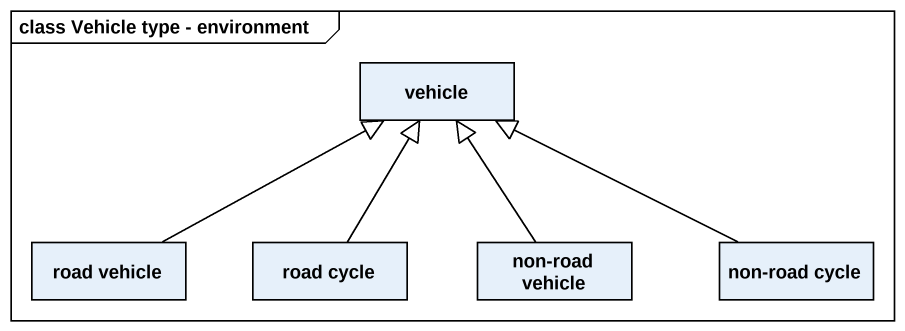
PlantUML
@startuml
mainframe class Vehicle type - environment
hide circle
hide empty members
class vehicle
class "road vehicle" as road_vehicle
class "road cycle" as road_cycle
class "non-road vehicle" as non_road_vehicle
class "non-road cycle" as non_road_cycle
road_vehicle -right-|> vehicle
road_cycle -up-|> vehicle
non_road_vehicle -up-|> vehicle
non_road_cycle -left-|> vehicle
@enduml
